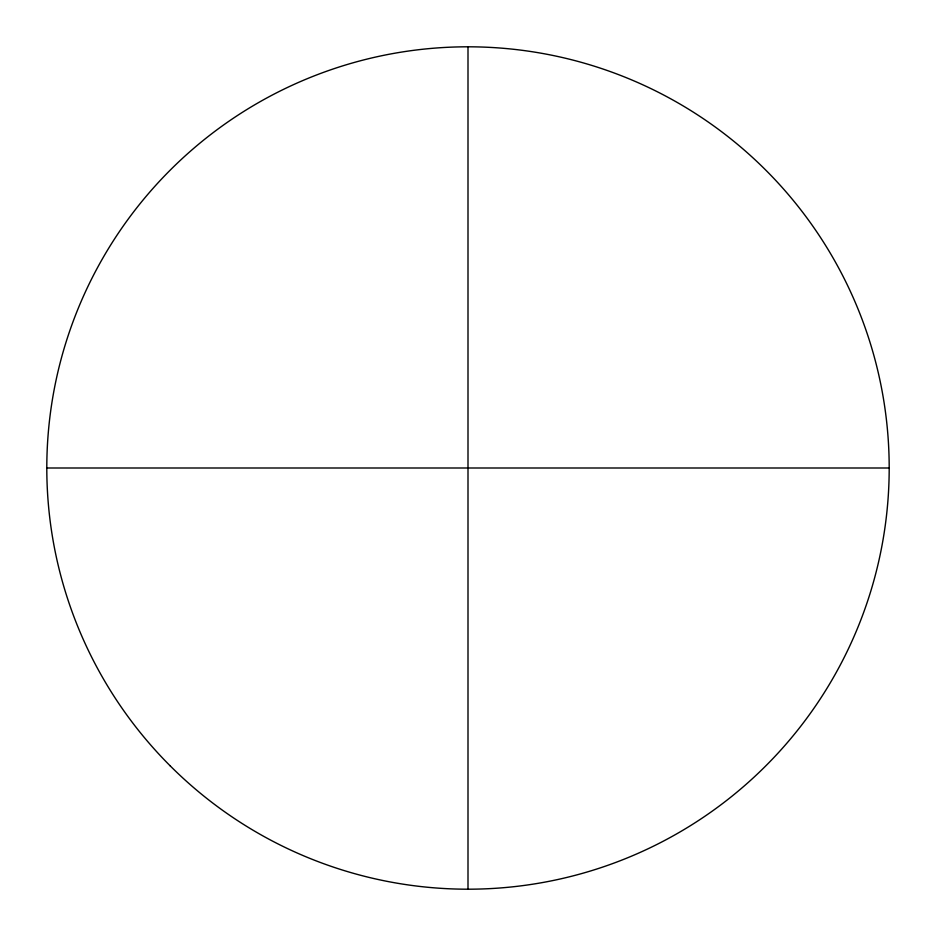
<?xml version="1.0" encoding="UTF-8"?>
<svg xmlns="http://www.w3.org/2000/svg" width="936" height="936" viewBox="0 0 936 936"><rect width="100%" height="100%" fill="white"/><g stroke="black" fill="none" stroke-linecap="round" stroke-linejoin="round"><path stroke-width="1.4" d="M46.8 468L889.2 468M468 46.8L468 889.2M170.165 765.835A421.2 421.2 0 0 0 874.844 577.009A421.2 421.2 0 0 0 358.991 61.156A421.2 421.2 0 0 0 170.165 765.835"/></g></svg>
